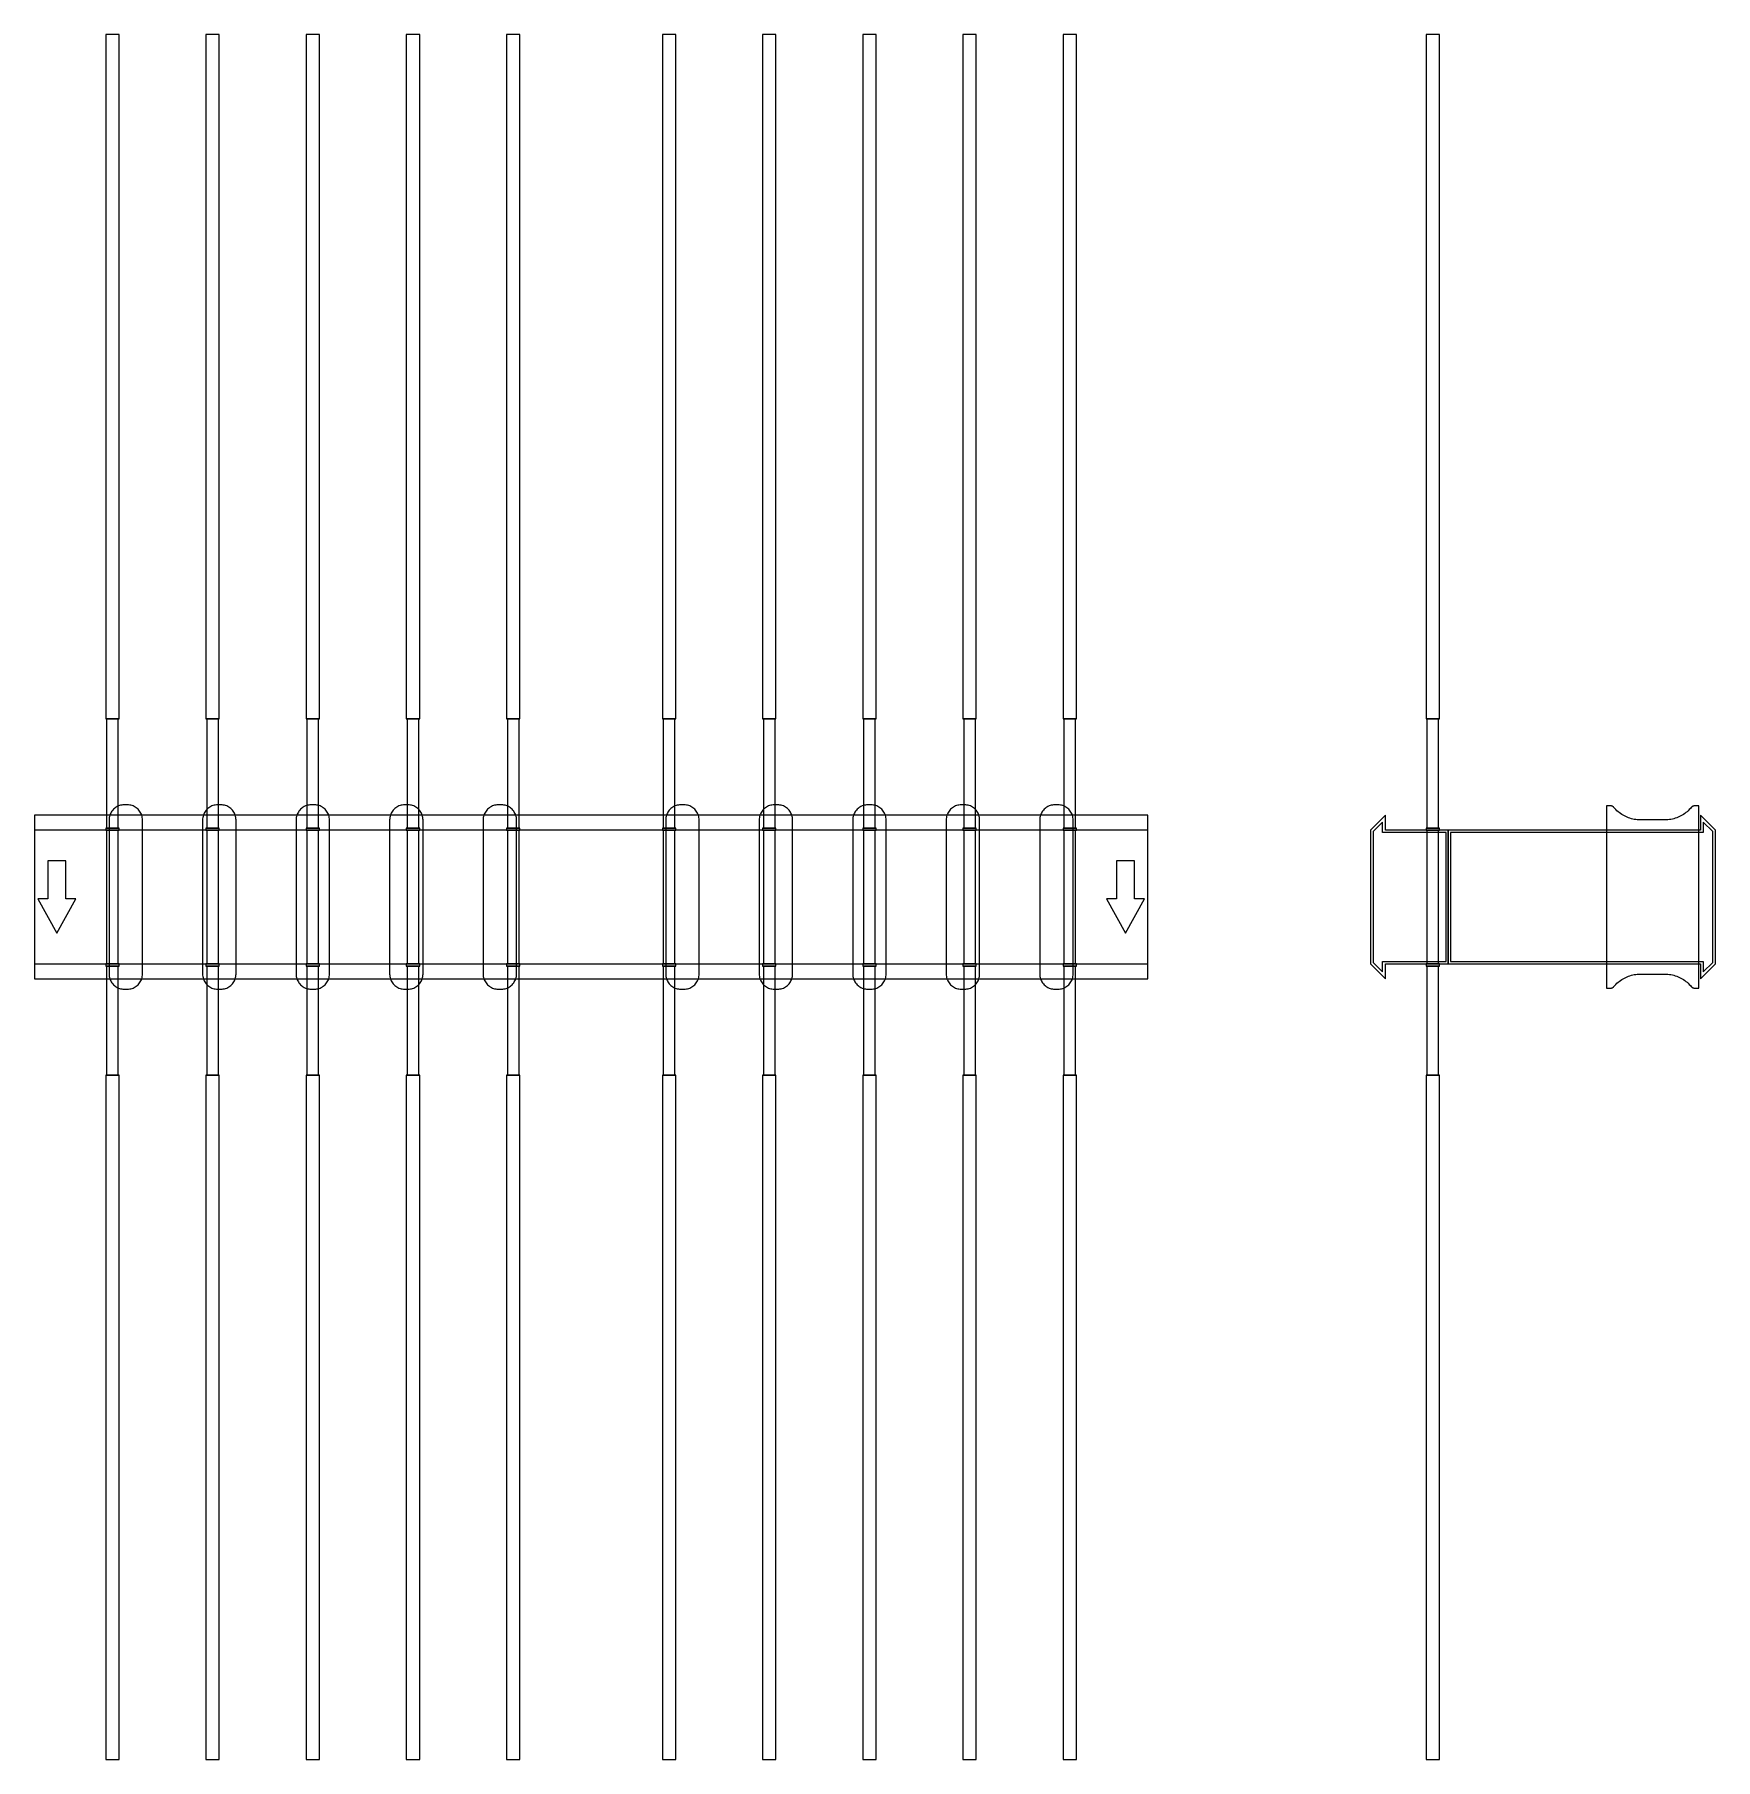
# Model space of a CAD drawing. Extents: x 0 to 1510, y -775 to 775.
import ezdxf

# ---------------------------------------------------------------- set-up
doc = ezdxf.new("R2010")
doc.units = 0
doc.layers.add('Halfen', color=7, linetype='CONTINUOUS')

msp = doc.modelspace()

# ---------------------------------------------------------------- linework, layer by layer
at = {"layer": 'Halfen', "color": 7}
for points in [[(76, 160), (76, 775), (64, 775), (64, 160)], [(166, 160), (166, 775), (154, 775), (154, 160)], [(256, 160), (256, 775), (244, 775), (244, 160)], [(346, 160), (346, 775), (334, 775), (334, 160)], [(436, 160), (436, 775), (424, 775), (424, 160)], [(576, 160), (576, 775), (564, 775), (564, 160)], [(666, 160), (666, 775), (654, 775), (654, 160)], [(756, 160), (756, 775), (744, 775), (744, 160)], [(846, 160), (846, 775), (834, 775), (834, 160)], [(936, 160), (936, 775), (924, 775), (924, 160)], [(1262, 160), (1262, 775), (1250, 775), (1250, 160)], [(75.25, 62), (75.25, 160), (64.75, 160), (64.75, 62)], [(165.25, 62), (165.25, 160), (154.75, 160), (154.75, 62)], [(255.25, 62), (255.25, 160), (244.75, 160), (244.75, 62)], [(345.25, 62), (345.25, 160), (334.75, 160), (334.75, 62)], [(435.25, 62), (435.25, 160), (424.75, 160), (424.75, 62)], [(575.25, 62), (575.25, 160), (564.75, 160), (564.75, 62)], [(665.25, 62), (665.25, 160), (654.75, 160), (654.75, 62)], [(755.25, 62), (755.25, 160), (744.75, 160), (744.75, 62)], [(845.25, 62), (845.25, 160), (834.75, 160), (834.75, 62)], [(935.25, 62), (935.25, 160), (924.75, 160), (924.75, 62)], [(1261.25, 62), (1261.25, 160), (1250.75, 160), (1250.75, 62)], [(97, -69.3), (97, -56.8), (97, 69.3), (96.958, 70.359), (96.834, 71.412), (96.627, 72.452), (96.339, 73.472), (95.972, 74.466), (95.529, 75.429), (95.011, 76.354), (94.422, 77.235), (93.765, 78.068), (93.046, 78.846), (92.268, 79.565), (91.435, 80.222), (90.554, 80.811), (89.629, 81.329), (88.666, 81.772), (87.672, 82.139), (86.652, 82.427), (85.612, 82.634), (84.559, 82.758), (83.5, 82.8), (80.5, 82.8), (79.441, 82.758), (78.388, 82.634), (77.348, 82.427), (76.328, 82.139), (75.334, 81.772), (74.371, 81.329), (73.446, 80.811), (72.565, 80.222), (71.732, 79.565), (70.954, 78.846), (70.235, 78.068), (69.578, 77.235), (68.989, 76.354), (68.471, 75.429), (68.028, 74.466), (67.661, 73.472), (67.373, 72.452), (67.166, 71.412), (67.042, 70.359), (67, 69.3), (67, -56.8), (67, -69.3), (67.042, -70.359), (67.166, -71.412), (67.373, -72.452), (67.661, -73.472), (68.028, -74.466), (68.471, -75.429), (68.989, -76.354), (69.578, -77.235), (70.235, -78.068), (70.954, -78.846), (71.732, -79.565), (72.565, -80.222), (73.446, -80.811), (74.371, -81.329), (75.334, -81.772), (76.328, -82.139), (77.348, -82.427), (78.388, -82.634), (79.441, -82.758), (80.5, -82.8), (83.5, -82.8), (84.559, -82.758), (85.612, -82.634), (86.652, -82.427), (87.672, -82.139), (88.666, -81.772), (89.629, -81.329), (90.554, -80.811), (91.435, -80.222), (92.268, -79.565), (93.046, -78.846), (93.765, -78.068), (94.422, -77.235), (95.011, -76.354), (95.529, -75.429), (95.972, -74.466), (96.339, -73.472), (96.627, -72.452), (96.834, -71.412), (96.958, -70.359), (97, -69.3)], [(181, -69.3), (181, -56.8), (181, 69.3), (180.958, 70.359), (180.834, 71.412), (180.627, 72.452), (180.339, 73.472), (179.972, 74.466), (179.529, 75.429), (179.011, 76.354), (178.422, 77.235), (177.765, 78.068), (177.046, 78.846), (176.268, 79.565), (175.435, 80.222), (174.554, 80.811), (173.629, 81.329), (172.666, 81.772), (171.672, 82.139), (170.652, 82.427), (169.612, 82.634), (168.559, 82.758), (167.5, 82.8), (164.5, 82.8), (163.441, 82.758), (162.388, 82.634), (161.348, 82.427), (160.328, 82.139), (159.334, 81.772), (158.371, 81.329), (157.446, 80.811), (156.565, 80.222), (155.732, 79.565), (154.954, 78.846), (154.235, 78.068), (153.578, 77.235), (152.989, 76.354), (152.471, 75.429), (152.028, 74.466), (151.661, 73.472), (151.373, 72.452), (151.166, 71.412), (151.042, 70.359), (151, 69.3), (151, -56.8), (151, -69.3), (151.042, -70.359), (151.166, -71.412), (151.373, -72.452), (151.661, -73.472), (152.028, -74.466), (152.471, -75.429), (152.989, -76.354), (153.578, -77.235), (154.235, -78.068), (154.954, -78.846), (155.732, -79.565), (156.565, -80.222), (157.446, -80.811), (158.371, -81.329), (159.334, -81.772), (160.328, -82.139), (161.348, -82.427), (162.388, -82.634), (163.441, -82.758), (164.5, -82.8), (167.5, -82.8), (168.559, -82.758), (169.612, -82.634), (170.652, -82.427), (171.672, -82.139), (172.666, -81.772), (173.629, -81.329), (174.554, -80.811), (175.435, -80.222), (176.268, -79.565), (177.046, -78.846), (177.765, -78.068), (178.422, -77.235), (179.011, -76.354), (179.529, -75.429), (179.972, -74.466), (180.339, -73.472), (180.627, -72.452), (180.834, -71.412), (180.958, -70.359), (181, -69.3)], [(265, -69.3), (265, -56.8), (265, 69.3), (264.958, 70.359), (264.834, 71.412), (264.627, 72.452), (264.339, 73.472), (263.972, 74.466), (263.529, 75.429), (263.011, 76.354), (262.422, 77.235), (261.765, 78.068), (261.046, 78.846), (260.268, 79.565), (259.435, 80.222), (258.554, 80.811), (257.629, 81.329), (256.666, 81.772), (255.672, 82.139), (254.652, 82.427), (253.612, 82.634), (252.559, 82.758), (251.5, 82.8), (248.5, 82.8), (247.441, 82.758), (246.388, 82.634), (245.348, 82.427), (244.328, 82.139), (243.334, 81.772), (242.371, 81.329), (241.446, 80.811), (240.565, 80.222), (239.732, 79.565), (238.954, 78.846), (238.235, 78.068), (237.578, 77.235), (236.989, 76.354), (236.471, 75.429), (236.028, 74.466), (235.661, 73.472), (235.373, 72.452), (235.166, 71.412), (235.042, 70.359), (235, 69.3), (235, -56.8), (235, -69.3), (235.042, -70.359), (235.166, -71.412), (235.373, -72.452), (235.661, -73.472), (236.028, -74.466), (236.471, -75.429), (236.989, -76.354), (237.578, -77.235), (238.235, -78.068), (238.954, -78.846), (239.732, -79.565), (240.565, -80.222), (241.446, -80.811), (242.371, -81.329), (243.334, -81.772), (244.328, -82.139), (245.348, -82.427), (246.388, -82.634), (247.441, -82.758), (248.5, -82.8), (251.5, -82.8), (252.559, -82.758), (253.612, -82.634), (254.652, -82.427), (255.672, -82.139), (256.666, -81.772), (257.629, -81.329), (258.554, -80.811), (259.435, -80.222), (260.268, -79.565), (261.046, -78.846), (261.765, -78.068), (262.422, -77.235), (263.011, -76.354), (263.529, -75.429), (263.972, -74.466), (264.339, -73.472), (264.627, -72.452), (264.834, -71.412), (264.958, -70.359), (265, -69.3)], [(349, -69.3), (349, -56.8), (349, 69.3), (348.958, 70.359), (348.834, 71.412), (348.627, 72.452), (348.339, 73.472), (347.972, 74.466), (347.529, 75.429), (347.011, 76.354), (346.422, 77.235), (345.765, 78.068), (345.046, 78.846), (344.268, 79.565), (343.435, 80.222), (342.554, 80.811), (341.629, 81.329), (340.666, 81.772), (339.672, 82.139), (338.652, 82.427), (337.612, 82.634), (336.559, 82.758), (335.5, 82.8), (332.5, 82.8), (331.441, 82.758), (330.388, 82.634), (329.348, 82.427), (328.328, 82.139), (327.334, 81.772), (326.371, 81.329), (325.446, 80.811), (324.565, 80.222), (323.732, 79.565), (322.954, 78.846), (322.235, 78.068), (321.578, 77.235), (320.989, 76.354), (320.471, 75.429), (320.028, 74.466), (319.661, 73.472), (319.373, 72.452), (319.166, 71.412), (319.042, 70.359), (319, 69.3), (319, -56.8), (319, -69.3), (319.042, -70.359), (319.166, -71.412), (319.373, -72.452), (319.661, -73.472), (320.028, -74.466), (320.471, -75.429), (320.989, -76.354), (321.578, -77.235), (322.235, -78.068), (322.954, -78.846), (323.732, -79.565), (324.565, -80.222), (325.446, -80.811), (326.371, -81.329), (327.334, -81.772), (328.328, -82.139), (329.348, -82.427), (330.388, -82.634), (331.441, -82.758), (332.5, -82.8), (335.5, -82.8), (336.559, -82.758), (337.612, -82.634), (338.652, -82.427), (339.672, -82.139), (340.666, -81.772), (341.629, -81.329), (342.554, -80.811), (343.435, -80.222), (344.268, -79.565), (345.046, -78.846), (345.765, -78.068), (346.422, -77.235), (347.011, -76.354), (347.529, -75.429), (347.972, -74.466), (348.339, -73.472), (348.627, -72.452), (348.834, -71.412), (348.958, -70.359), (349, -69.3)], [(433, -69.3), (433, -56.8), (433, 69.3), (432.958, 70.359), (432.834, 71.412), (432.627, 72.452), (432.339, 73.472), (431.972, 74.466), (431.529, 75.429), (431.011, 76.354), (430.422, 77.235), (429.765, 78.068), (429.046, 78.846), (428.268, 79.565), (427.435, 80.222), (426.554, 80.811), (425.629, 81.329), (424.666, 81.772), (423.672, 82.139), (422.652, 82.427), (421.612, 82.634), (420.559, 82.758), (419.5, 82.8), (416.5, 82.8), (415.441, 82.758), (414.388, 82.634), (413.348, 82.427), (412.328, 82.139), (411.334, 81.772), (410.371, 81.329), (409.446, 80.811), (408.565, 80.222), (407.732, 79.565), (406.954, 78.846), (406.235, 78.068), (405.578, 77.235), (404.989, 76.354), (404.471, 75.429), (404.028, 74.466), (403.661, 73.472), (403.373, 72.452), (403.166, 71.412), (403.042, 70.359), (403, 69.3), (403, -56.8), (403, -69.3), (403.042, -70.359), (403.166, -71.412), (403.373, -72.452), (403.661, -73.472), (404.028, -74.466), (404.471, -75.429), (404.989, -76.354), (405.578, -77.235), (406.235, -78.068), (406.954, -78.846), (407.732, -79.565), (408.565, -80.222), (409.446, -80.811), (410.371, -81.329), (411.334, -81.772), (412.328, -82.139), (413.348, -82.427), (414.388, -82.634), (415.441, -82.758), (416.5, -82.8), (419.5, -82.8), (420.559, -82.758), (421.612, -82.634), (422.652, -82.427), (423.672, -82.139), (424.666, -81.772), (425.629, -81.329), (426.554, -80.811), (427.435, -80.222), (428.268, -79.565), (429.046, -78.846), (429.765, -78.068), (430.422, -77.235), (431.011, -76.354), (431.529, -75.429), (431.972, -74.466), (432.339, -73.472), (432.627, -72.452), (432.834, -71.412), (432.958, -70.359), (433, -69.3)], [(597, -69.3), (597, -56.8), (597, 69.3), (596.958, 70.359), (596.834, 71.412), (596.627, 72.452), (596.339, 73.472), (595.972, 74.466), (595.529, 75.429), (595.011, 76.354), (594.422, 77.235), (593.765, 78.068), (593.046, 78.846), (592.268, 79.565), (591.435, 80.222), (590.554, 80.811), (589.629, 81.329), (588.666, 81.772), (587.672, 82.139), (586.652, 82.427), (585.612, 82.634), (584.559, 82.758), (583.5, 82.8), (580.5, 82.8), (579.441, 82.758), (578.388, 82.634), (577.348, 82.427), (576.328, 82.139), (575.334, 81.772), (574.371, 81.329), (573.446, 80.811), (572.565, 80.222), (571.732, 79.565), (570.954, 78.846), (570.235, 78.068), (569.578, 77.235), (568.989, 76.354), (568.471, 75.429), (568.028, 74.466), (567.661, 73.472), (567.373, 72.452), (567.166, 71.412), (567.042, 70.359), (567, 69.3), (567, -56.8), (567, -69.3), (567.042, -70.359), (567.166, -71.412), (567.373, -72.452), (567.661, -73.472), (568.028, -74.466), (568.471, -75.429), (568.989, -76.354), (569.578, -77.235), (570.235, -78.068), (570.954, -78.846), (571.732, -79.565), (572.565, -80.222), (573.446, -80.811), (574.371, -81.329), (575.334, -81.772), (576.328, -82.139), (577.348, -82.427), (578.388, -82.634), (579.441, -82.758), (580.5, -82.8), (583.5, -82.8), (584.559, -82.758), (585.612, -82.634), (586.652, -82.427), (587.672, -82.139), (588.666, -81.772), (589.629, -81.329), (590.554, -80.811), (591.435, -80.222), (592.268, -79.565), (593.046, -78.846), (593.765, -78.068), (594.422, -77.235), (595.011, -76.354), (595.529, -75.429), (595.972, -74.466), (596.339, -73.472), (596.627, -72.452), (596.834, -71.412), (596.958, -70.359), (597, -69.3)], [(681, -69.3), (681, -56.8), (681, 69.3), (680.958, 70.359), (680.834, 71.412), (680.627, 72.452), (680.339, 73.472), (679.972, 74.466), (679.529, 75.429), (679.011, 76.354), (678.422, 77.235), (677.765, 78.068), (677.046, 78.846), (676.268, 79.565), (675.435, 80.222), (674.554, 80.811), (673.629, 81.329), (672.666, 81.772), (671.672, 82.139), (670.652, 82.427), (669.612, 82.634), (668.559, 82.758), (667.5, 82.8), (664.5, 82.8), (663.441, 82.758), (662.388, 82.634), (661.348, 82.427), (660.328, 82.139), (659.334, 81.772), (658.371, 81.329), (657.446, 80.811), (656.565, 80.222), (655.732, 79.565), (654.954, 78.846), (654.235, 78.068), (653.578, 77.235), (652.989, 76.354), (652.471, 75.429), (652.028, 74.466), (651.661, 73.472), (651.373, 72.452), (651.166, 71.412), (651.042, 70.359), (651, 69.3), (651, -56.8), (651, -69.3), (651.042, -70.359), (651.166, -71.412), (651.373, -72.452), (651.661, -73.472), (652.028, -74.466), (652.471, -75.429), (652.989, -76.354), (653.578, -77.235), (654.235, -78.068), (654.954, -78.846), (655.732, -79.565), (656.565, -80.222), (657.446, -80.811), (658.371, -81.329), (659.334, -81.772), (660.328, -82.139), (661.348, -82.427), (662.388, -82.634), (663.441, -82.758), (664.5, -82.8), (667.5, -82.8), (668.559, -82.758), (669.612, -82.634), (670.652, -82.427), (671.672, -82.139), (672.666, -81.772), (673.629, -81.329), (674.554, -80.811), (675.435, -80.222), (676.268, -79.565), (677.046, -78.846), (677.765, -78.068), (678.422, -77.235), (679.011, -76.354), (679.529, -75.429), (679.972, -74.466), (680.339, -73.472), (680.627, -72.452), (680.834, -71.412), (680.958, -70.359), (681, -69.3)], [(765, -69.3), (765, -56.8), (765, 69.3), (764.958, 70.359), (764.834, 71.412), (764.627, 72.452), (764.339, 73.472), (763.972, 74.466), (763.529, 75.429), (763.011, 76.354), (762.422, 77.235), (761.765, 78.068), (761.046, 78.846), (760.268, 79.565), (759.435, 80.222), (758.554, 80.811), (757.629, 81.329), (756.666, 81.772), (755.672, 82.139), (754.652, 82.427), (753.612, 82.634), (752.559, 82.758), (751.5, 82.8), (748.5, 82.8), (747.441, 82.758), (746.388, 82.634), (745.348, 82.427), (744.328, 82.139), (743.334, 81.772), (742.371, 81.329), (741.446, 80.811), (740.565, 80.222), (739.732, 79.565), (738.954, 78.846), (738.235, 78.068), (737.578, 77.235), (736.989, 76.354), (736.471, 75.429), (736.028, 74.466), (735.661, 73.472), (735.373, 72.452), (735.166, 71.412), (735.042, 70.359), (735, 69.3), (735, -56.8), (735, -69.3), (735.042, -70.359), (735.166, -71.412), (735.373, -72.452), (735.661, -73.472), (736.028, -74.466), (736.471, -75.429), (736.989, -76.354), (737.578, -77.235), (738.235, -78.068), (738.954, -78.846), (739.732, -79.565), (740.565, -80.222), (741.446, -80.811), (742.371, -81.329), (743.334, -81.772), (744.328, -82.139), (745.348, -82.427), (746.388, -82.634), (747.441, -82.758), (748.5, -82.8), (751.5, -82.8), (752.559, -82.758), (753.612, -82.634), (754.652, -82.427), (755.672, -82.139), (756.666, -81.772), (757.629, -81.329), (758.554, -80.811), (759.435, -80.222), (760.268, -79.565), (761.046, -78.846), (761.765, -78.068), (762.422, -77.235), (763.011, -76.354), (763.529, -75.429), (763.972, -74.466), (764.339, -73.472), (764.627, -72.452), (764.834, -71.412), (764.958, -70.359), (765, -69.3)], [(849, -69.3), (849, -56.8), (849, 69.3), (848.958, 70.359), (848.834, 71.412), (848.627, 72.452), (848.339, 73.472), (847.972, 74.466), (847.529, 75.429), (847.011, 76.354), (846.422, 77.235), (845.765, 78.068), (845.046, 78.846), (844.268, 79.565), (843.435, 80.222), (842.554, 80.811), (841.629, 81.329), (840.666, 81.772), (839.672, 82.139), (838.652, 82.427), (837.612, 82.634), (836.559, 82.758), (835.5, 82.8), (832.5, 82.8), (831.441, 82.758), (830.388, 82.634), (829.348, 82.427), (828.328, 82.139), (827.334, 81.772), (826.371, 81.329), (825.446, 80.811), (824.565, 80.222), (823.732, 79.565), (822.954, 78.846), (822.235, 78.068), (821.578, 77.235), (820.989, 76.354), (820.471, 75.429), (820.028, 74.466), (819.661, 73.472), (819.373, 72.452), (819.166, 71.412), (819.042, 70.359), (819, 69.3), (819, -56.8), (819, -69.3), (819.042, -70.359), (819.166, -71.412), (819.373, -72.452), (819.661, -73.472), (820.028, -74.466), (820.471, -75.429), (820.989, -76.354), (821.578, -77.235), (822.235, -78.068), (822.954, -78.846), (823.732, -79.565), (824.565, -80.222), (825.446, -80.811), (826.371, -81.329), (827.334, -81.772), (828.328, -82.139), (829.348, -82.427), (830.388, -82.634), (831.441, -82.758), (832.5, -82.8), (835.5, -82.8), (836.559, -82.758), (837.612, -82.634), (838.652, -82.427), (839.672, -82.139), (840.666, -81.772), (841.629, -81.329), (842.554, -80.811), (843.435, -80.222), (844.268, -79.565), (845.046, -78.846), (845.765, -78.068), (846.422, -77.235), (847.011, -76.354), (847.529, -75.429), (847.972, -74.466), (848.339, -73.472), (848.627, -72.452), (848.834, -71.412), (848.958, -70.359), (849, -69.3)], [(933, -69.3), (933, -56.8), (933, 69.3), (932.958, 70.359), (932.834, 71.412), (932.627, 72.452), (932.339, 73.472), (931.972, 74.466), (931.529, 75.429), (931.011, 76.354), (930.422, 77.235), (929.765, 78.068), (929.046, 78.846), (928.268, 79.565), (927.435, 80.222), (926.554, 80.811), (925.629, 81.329), (924.666, 81.772), (923.672, 82.139), (922.652, 82.427), (921.612, 82.634), (920.559, 82.758), (919.5, 82.8), (916.5, 82.8), (915.441, 82.758), (914.388, 82.634), (913.348, 82.427), (912.328, 82.139), (911.334, 81.772), (910.371, 81.329), (909.446, 80.811), (908.565, 80.222), (907.732, 79.565), (906.954, 78.846), (906.235, 78.068), (905.578, 77.235), (904.989, 76.354), (904.471, 75.429), (904.028, 74.466), (903.661, 73.472), (903.373, 72.452), (903.166, 71.412), (903.042, 70.359), (903, 69.3), (903, -56.8), (903, -69.3), (903.042, -70.359), (903.166, -71.412), (903.373, -72.452), (903.661, -73.472), (904.028, -74.466), (904.471, -75.429), (904.989, -76.354), (905.578, -77.235), (906.235, -78.068), (906.954, -78.846), (907.732, -79.565), (908.565, -80.222), (909.446, -80.811), (910.371, -81.329), (911.334, -81.772), (912.328, -82.139), (913.348, -82.427), (914.388, -82.634), (915.441, -82.758), (916.5, -82.8), (919.5, -82.8), (920.559, -82.758), (921.612, -82.634), (922.652, -82.427), (923.672, -82.139), (924.666, -81.772), (925.629, -81.329), (926.554, -80.811), (927.435, -80.222), (928.268, -79.565), (929.046, -78.846), (929.765, -78.068), (930.422, -77.235), (931.011, -76.354), (931.529, -75.429), (931.972, -74.466), (932.339, -73.472), (932.627, -72.452), (932.834, -71.412), (932.958, -70.359), (933, -69.3)], [(1495, -81.8), (1495, 81.8), (1491, 81.8), (1490.846, 81.797), (1490.691, 81.786), (1490.538, 81.769), (1490.385, 81.746), (1490.234, 81.715), (1490.084, 81.678), (1489.936, 81.634), (1489.789, 81.584), (1489.646, 81.527), (1489.505, 81.464), (1489.366, 81.395), (1489.231, 81.32), (1489.1, 81.239), (1488.972, 81.153), (1488.848, 81.06), (1488.728, 80.963), (1488.613, 80.86), (1488.502, 80.752), (1488.397, 80.639), (1488.296, 80.522), (1487.41, 79.491), (1486.479, 78.5), (1485.505, 77.551), (1484.491, 76.646), (1483.437, 75.787), (1482.347, 74.975), (1481.222, 74.211), (1480.064, 73.499), (1478.876, 72.838), (1477.66, 72.23), (1476.418, 71.676), (1475.153, 71.178), (1473.867, 70.736), (1472.563, 70.351), (1471.243, 70.024), (1469.911, 69.756), (1468.567, 69.547), (1467.216, 69.397), (1465.859, 69.307), (1464.5, 69.277), (1442.5, 69.277), (1441.141, 69.307), (1439.784, 69.397), (1438.433, 69.547), (1437.089, 69.756), (1435.757, 70.024), (1434.437, 70.351), (1433.133, 70.736), (1431.847, 71.178), (1430.582, 71.676), (1429.34, 72.23), (1428.124, 72.838), (1426.936, 73.499), (1425.778, 74.211), (1424.653, 74.975), (1423.563, 75.787), (1422.509, 76.646), (1421.495, 77.551), (1420.521, 78.5), (1419.59, 79.491), (1418.704, 80.522), (1418.603, 80.639), (1418.498, 80.752), (1418.387, 80.86), (1418.272, 80.963), (1418.152, 81.06), (1418.028, 81.153), (1417.9, 81.239), (1417.769, 81.32), (1417.634, 81.395), (1417.495, 81.464), (1417.354, 81.527), (1417.211, 81.584), (1417.064, 81.634), (1416.916, 81.678), (1416.766, 81.715), (1416.615, 81.746), (1416.462, 81.769), (1416.309, 81.786), (1416.154, 81.797), (1416, 81.8), (1412, 81.8), (1412, -81.8), (1416, -81.8), (1416.154, -81.797), (1416.309, -81.786), (1416.462, -81.769), (1416.615, -81.746), (1416.766, -81.715), (1416.916, -81.678), (1417.064, -81.634), (1417.211, -81.584), (1417.354, -81.527), (1417.495, -81.464), (1417.634, -81.395), (1417.769, -81.32), (1417.9, -81.239), (1418.028, -81.153), (1418.152, -81.06), (1418.272, -80.963), (1418.387, -80.86), (1418.498, -80.752), (1418.603, -80.639), (1418.704, -80.522), (1419.59, -79.491), (1420.521, -78.5), (1421.495, -77.551), (1422.509, -76.646), (1423.563, -75.787), (1424.653, -74.975), (1425.778, -74.211), (1426.936, -73.499), (1428.124, -72.838), (1429.34, -72.23), (1430.582, -71.676), (1431.847, -71.178), (1433.133, -70.736), (1434.437, -70.351), (1435.757, -70.024), (1437.089, -69.756), (1438.433, -69.547), (1439.784, -69.397), (1441.141, -69.307), (1442.5, -69.277), (1464.5, -69.277), (1465.859, -69.307), (1467.216, -69.397), (1468.567, -69.547), (1469.911, -69.756), (1471.243, -70.024), (1472.563, -70.351), (1473.867, -70.736), (1475.153, -71.178), (1476.418, -71.676), (1477.66, -72.23), (1478.876, -72.838), (1480.064, -73.499), (1481.222, -74.211), (1482.347, -74.975), (1483.437, -75.787), (1484.491, -76.646), (1485.505, -77.551), (1486.479, -78.5), (1487.41, -79.491), (1488.296, -80.522), (1488.397, -80.639), (1488.502, -80.752), (1488.613, -80.86), (1488.728, -80.963), (1488.848, -81.06), (1488.972, -81.153), (1489.1, -81.239), (1489.231, -81.32), (1489.366, -81.395), (1489.505, -81.464), (1489.646, -81.527), (1489.789, -81.584), (1489.936, -81.634), (1490.084, -81.678), (1490.234, -81.715), (1490.385, -81.746), (1490.538, -81.769), (1490.691, -81.786), (1490.846, -81.797), (1491, -81.8)], [(0, -73.5), (1000, -73.5), (1000, 73.5), (0, 73.5)], [(76, 60), (76, 62), (64, 62), (64, 60)], [(166, 60), (166, 62), (154, 62), (154, 60)], [(256, 60), (256, 62), (244, 62), (244, 60)], [(346, 60), (346, 62), (334, 62), (334, 60)], [(436, 60), (436, 62), (424, 62), (424, 60)], [(576, 60), (576, 62), (564, 62), (564, 60)], [(666, 60), (666, 62), (654, 62), (654, 60)], [(756, 60), (756, 62), (744, 62), (744, 60)], [(846, 60), (846, 62), (834, 62), (834, 60)], [(936, 60), (936, 62), (924, 62), (924, 60)], [(1270, -60), (1270, 60), (1213.5, 60), (1213.5, 73.5), (1200, 60), (1200, -60), (1213.5, -73.5), (1213.5, -60)], [(1268, -58), (1268, 58), (1211, 58), (1211, 67.25), (1202.5, 58.75), (1202.5, -58.75), (1211, -67.25), (1211, -58)], [(1262, 60), (1262, 62), (1250, 62), (1250, 60)], [(1510, -60), (1510, 60), (1496.5, 73.5), (1496.5, 60), (1270, 60), (1270, -60), (1496.5, -60), (1496.5, -73.5)], [(1507.5, -58.75), (1507.5, 58.75), (1499, 67.25), (1499, 58), (1272, 58), (1272, -58), (1499, -58), (1499, -67.25)], [(0, -60), (1000, -60), (1000, 60), (0, 60)], [(75.25, -60), (75.25, 60), (64.75, 60), (64.75, -60)], [(165.25, -60), (165.25, 60), (154.75, 60), (154.75, -60)], [(255.25, -60), (255.25, 60), (244.75, 60), (244.75, -60)], [(345.25, -60), (345.25, 60), (334.75, 60), (334.75, -60)], [(435.25, -60), (435.25, 60), (424.75, 60), (424.75, -60)], [(575.25, -60), (575.25, 60), (564.75, 60), (564.75, -60)], [(665.25, -60), (665.25, 60), (654.75, 60), (654.75, -60)], [(755.25, -60), (755.25, 60), (744.75, 60), (744.75, -60)], [(845.25, -60), (845.25, 60), (834.75, 60), (834.75, -60)], [(935.25, -60), (935.25, 60), (924.75, 60), (924.75, -60)], [(1261.25, -60), (1261.25, 60), (1250.75, 60), (1250.75, -60)], [(20, -32.5), (37, -1.5), (28, -1.5), (28, 32.5), (12, 32.5), (12, -1.5), (3, -1.5)], [(980, -32.5), (997, -1.5), (988, -1.5), (988, 32.5), (972, 32.5), (972, -1.5), (963, -1.5)], [(76, -62), (76, -60), (64, -60), (64, -62)], [(75.25, -160), (75.25, -62), (64.75, -62), (64.75, -160)], [(166, -62), (166, -60), (154, -60), (154, -62)], [(165.25, -160), (165.25, -62), (154.75, -62), (154.75, -160)], [(256, -62), (256, -60), (244, -60), (244, -62)], [(255.25, -160), (255.25, -62), (244.75, -62), (244.75, -160)], [(346, -62), (346, -60), (334, -60), (334, -62)], [(345.25, -160), (345.25, -62), (334.75, -62), (334.75, -160)], [(436, -62), (436, -60), (424, -60), (424, -62)], [(435.25, -160), (435.25, -62), (424.75, -62), (424.75, -160)], [(576, -62), (576, -60), (564, -60), (564, -62)], [(575.25, -160), (575.25, -62), (564.75, -62), (564.75, -160)], [(666, -62), (666, -60), (654, -60), (654, -62)], [(665.25, -160), (665.25, -62), (654.75, -62), (654.75, -160)], [(756, -62), (756, -60), (744, -60), (744, -62)], [(755.25, -160), (755.25, -62), (744.75, -62), (744.75, -160)], [(846, -62), (846, -60), (834, -60), (834, -62)], [(845.25, -160), (845.25, -62), (834.75, -62), (834.75, -160)], [(936, -62), (936, -60), (924, -60), (924, -62)], [(935.25, -160), (935.25, -62), (924.75, -62), (924.75, -160)], [(1262, -62), (1262, -60), (1250, -60), (1250, -62)], [(1261.25, -160), (1261.25, -62), (1250.75, -62), (1250.75, -160)], [(76, -775), (76, -160), (64, -160), (64, -775)], [(166, -775), (166, -160), (154, -160), (154, -775)], [(256, -775), (256, -160), (244, -160), (244, -775)], [(346, -775), (346, -160), (334, -160), (334, -775)], [(436, -775), (436, -160), (424, -160), (424, -775)], [(576, -775), (576, -160), (564, -160), (564, -775)], [(666, -775), (666, -160), (654, -160), (654, -775)], [(756, -775), (756, -160), (744, -160), (744, -775)], [(846, -775), (846, -160), (834, -160), (834, -775)], [(936, -775), (936, -160), (924, -160), (924, -775)], [(1262, -775), (1262, -160), (1250, -160), (1250, -775)]]:
    msp.add_lwpolyline(points, close=True, dxfattribs=at)

doc.saveas('drawing.dxf')
